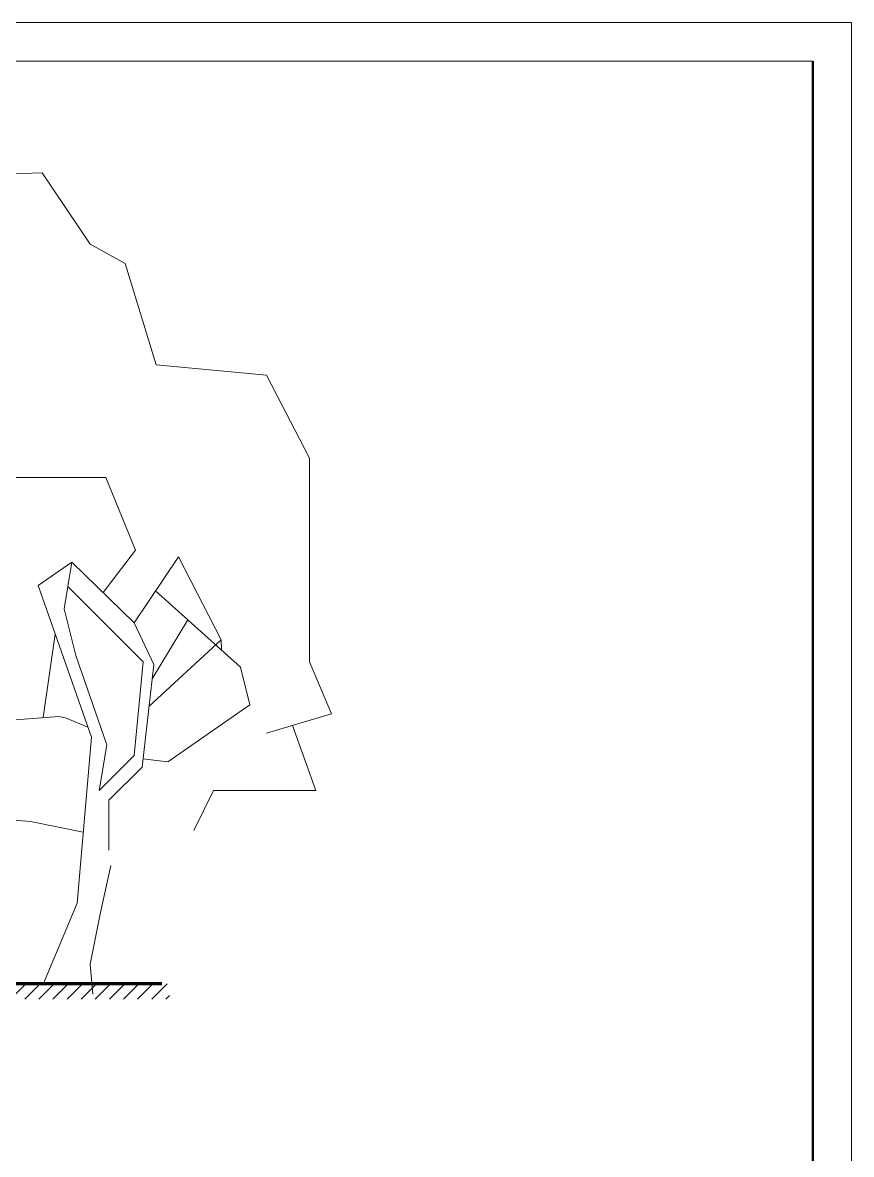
# Model space of a CAD drawing. Header units: feet. Extents: x -10410 to 374725, y -46422 to 88923.
# Drawn here: x 263737 to 274532, y -791 to 13955 of the extents above; entities that cross this region are included whole.
import ezdxf

# ---------------------------------------------------------------- set-up
doc = ezdxf.new("R2010")
doc.units = ezdxf.units.FT
doc.header["$MEASUREMENT"] = 0
for name, color, linetype, lineweight in [('0_Ном._пера__241', 7, 'Continuous', 50), ('82323000_Ном._пера__1', 7, 'Continuous', 20), ('82323000_Ном._пера__120', 7, 'Continuous', 5), ('Конструктив - Лестница_Ном._пера__120', 7, 'Continuous', 5), ('Конструктив - Перекрытия_Ном._пера__1', 7, 'Continuous', 20), ('Местность - Рельеф_Ном._пера__53', 54, 'Continuous', 80)]:
    doc.layers.add(name, color=color, linetype=linetype, lineweight=lineweight)
doc.layers.add('2D - Общий_Ном._пера__118', color=7, linetype='Continuous', lineweight=5, true_color=0x573938)

msp = doc.modelspace()

# ---------------------------------------------------------------- hatches: boundary and pattern name
at = {"layer": '2D - Общий_Ном._пера__118', "linetype": 'Continuous'}
h = msp.add_hatch(dxfattribs=at)
h.set_pattern_fill('ЛИНИИ_НАКЛОННЫЕ__ШАГ_1_5_', color=256, style=0, pattern_type=2)
h.set_pattern_definition([(45, (0, 0), (-91.92388, 91.92388), [])])
h.paths.add_polyline_path([(244137.47739, 1437.21988), (244137.47739, 1429.5641), (265651.78297, 1429.5641), (265651.78297, 1229.5641), (244137.47739, 1229.5641), (241582.37199, 1229.5641), (241582.37199, 1437.21988)])

# ---------------------------------------------------------------- linework, layer by layer
at = {"layer": '0_Ном._пера__241', "linetype": 'Continuous'}
msp.add_line((274032.25259, -14919.99917), (274032.25259, 13455.3262), dxfattribs=at)
at = {"layer": '82323000_Ном._пера__1', "linetype": 'Continuous'}
for p, q in [((274532.25259, 13955.3262), (232588.70448, 13955.3262)), ((274032.25259, 13455.3262), (234588.70448, 13455.3262))]:
    msp.add_line(p, q, dxfattribs=at)
at = {"layer": '82323000_Ном._пера__120', "linetype": 'Continuous'}
msp.add_line((274032.25259, -14563.89602), (274032.25259, 13455.3262), dxfattribs=at)
at = {"layer": 'Конструктив - Лестница_Ном._пера__120', "linetype": 'Continuous'}
msp.add_line((274532.25259, 13955.3262), (274532.25259, -15419.99917), dxfattribs=at)
at = {"layer": 'Конструктив - Перекрытия_Ном._пера__1', "linetype": 'Continuous'}
for p, q in [((263990.21754, 11999.4621), (263466.09987, 11982.55508)), ((264615.77733, 11069.57592), (263990.21754, 11999.4621)), ((265072.26691, 10815.9706), (264615.77733, 11069.57592)), ((265478.03543, 9497.22292), (265072.26691, 10815.9706)), ((266915.13225, 9361.96675), (265478.03543, 9497.22292)), ((267473.06396, 8279.91738), (266915.13225, 9361.96675)), ((267473.06396, 5625.51501), (267473.06396, 8279.91738)), ((264818.66159, 8026.31205), (263635.17009, 8026.31205)), ((265207.52309, 7079.51885), (264818.66159, 8026.31205)), ((265207.52309, 7079.51885), (264784.84755, 6530.04065)), ((265765.45479, 6994.98374), (265190.61606, 6132.72565)), ((265765.45479, 6994.98374), (266323.3865, 5912.93437)), ((263939.49648, 6623.02927), (264379.07903, 6927.35566)), ((264379.07903, 6927.35566), (264277.6369, 6318.70289)), ((264379.07903, 6927.35566), (265190.61606, 6132.72565)), ((264632.68436, 4644.90776), (263939.49648, 6623.02927)), ((265308.96521, 5625.51501), (264325.94268, 6608.53754)), ((266576.99182, 5557.88692), (265468.93165, 6550.19903)), ((264277.6369, 6318.70289), (264429.8001, 5710.05011)), ((265190.61606, 6132.72565), (265444.22139, 5591.70096)), ((265422.87233, 5404.30366), (265886.88929, 6175.90128)), ((264162.20056, 5987.50787), (264005.72872, 4899.35313)), ((265381.85903, 5044.29803), (266323.3865, 5912.93437)), ((266323.3865, 5912.93437), (266328.00562, 5780.864)), ((264429.8001, 5710.05011), (264835.56861, 4543.46563)), ((265190.61606, 4408.20946), (265308.96521, 5625.51501)), ((267760.48333, 4949.23415), (267473.06396, 5625.51501)), ((265444.22139, 5591.70096), (265292.05819, 4256.04627)), ((266695.34097, 5067.5833), (266576.99182, 5557.88692)), ((266695.34097, 5067.5833), (265630.19862, 4323.67435)), ((262705.28391, 4797.07095), (264210.00882, 4915.4201)), ((264210.00882, 4915.4201), (264294.54393, 4898.51308)), ((264294.54393, 4898.51308), (264586.7725, 4775.92453)), ((266915.13225, 4695.62882), (267760.48333, 4949.23415)), ((267557.59907, 3951.71988), (267253.27268, 4797.07095)), ((264446.70712, 2480.80901), (264632.68436, 4644.90776)), ((264835.56861, 4543.46563), (264734.12648, 3951.71988)), ((264734.12648, 3951.71988), (265190.61606, 4408.20946)), ((265630.19862, 4323.67435), (265303.99634, 4360.83664)), ((265292.05819, 4256.04627), (264860.92915, 3824.91722)), ((265968.33905, 3427.60221), (266221.94437, 3951.71988)), ((266221.94437, 3951.71988), (267557.59907, 3951.71988)), ((264860.92915, 3824.91722), (264860.92915, 3173.99689)), ((263838.05435, 3545.95136), (262536.21369, 3647.39349)), ((264526.40521, 3408.20498), (263838.05435, 3545.95136)), ((264886.28968, 2971.11264), (264751.03351, 2362.45986)), ((264007.12456, 1437.21988), (264446.70712, 2480.80901)), ((264751.03351, 2362.45986), (264615.77733, 1686.179)), ((264615.77733, 1686.179), (264649.59138, 1297.31751))]:
    msp.add_line(p, q, dxfattribs=at)
at = {"layer": 'Местность - Рельеф_Ном._пера__53', "linetype": 'Continuous', "flags": 128}
msp.add_lwpolyline([(247162.41413, 1437.21988), (265549.34495, 1437.21988)], dxfattribs=at)

doc.saveas('drawing.dxf')
